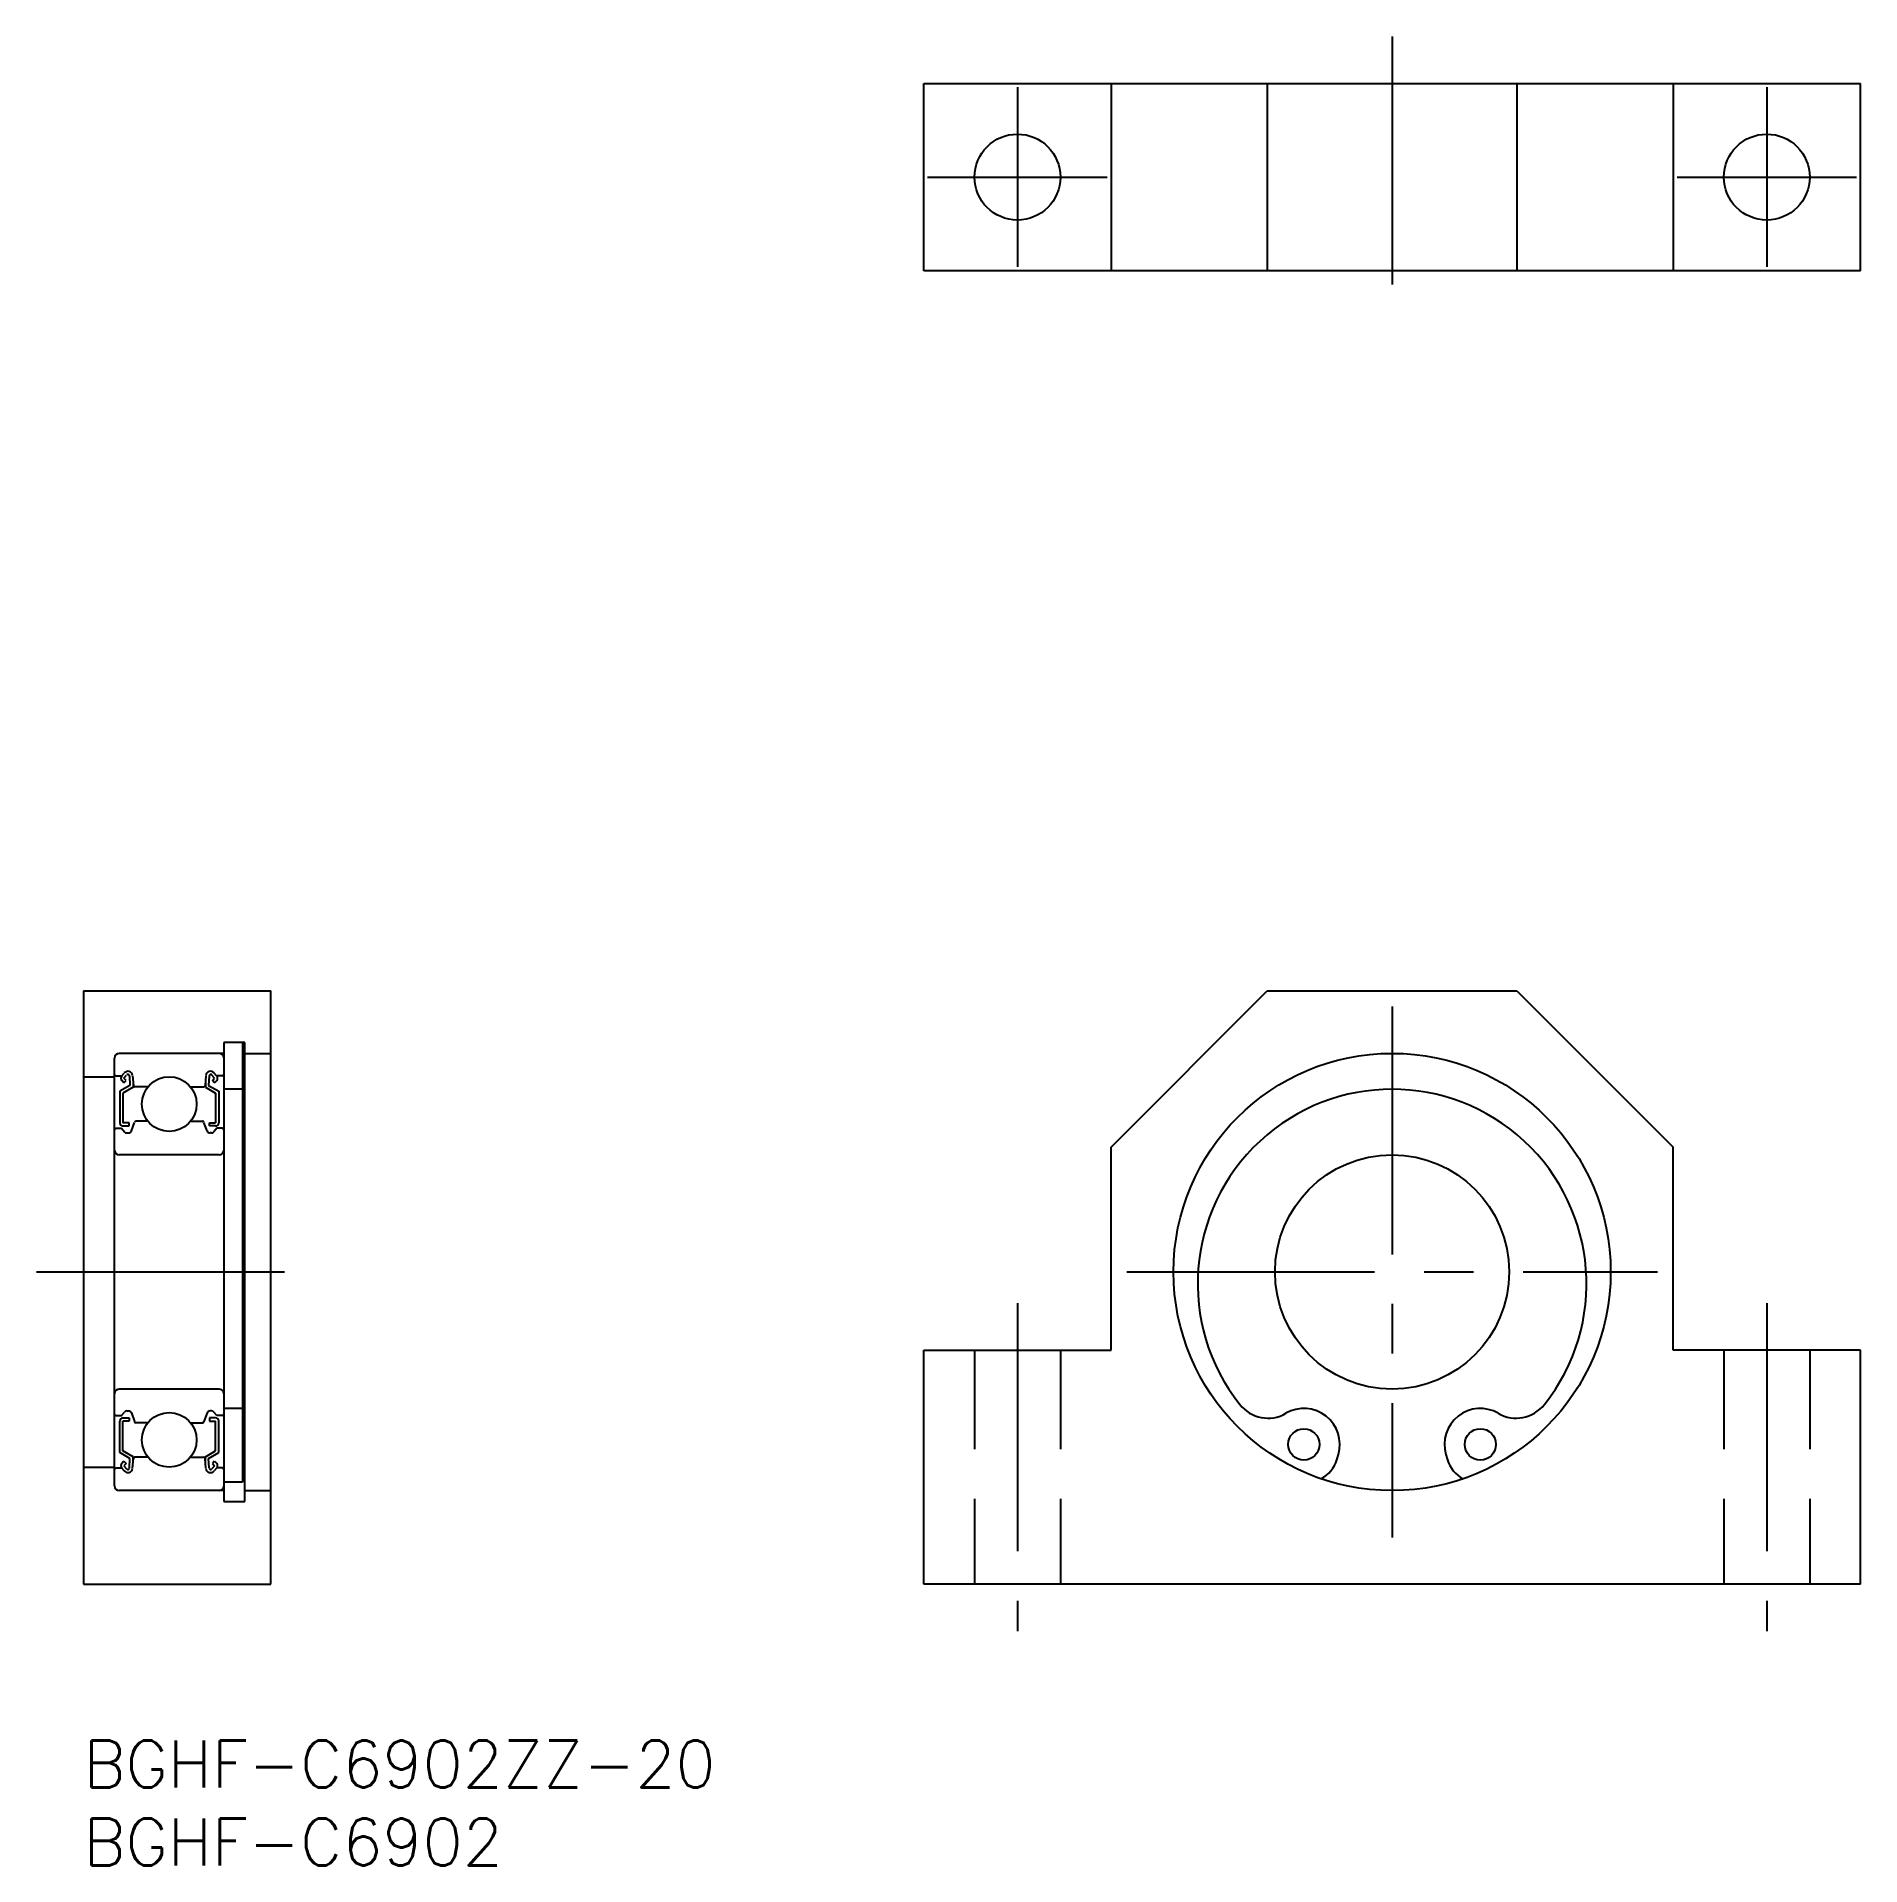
# Model space of a CAD drawing. Extents: x -3 to 114, y -8 to 109.
import ezdxf

# ---------------------------------------------------------------- set-up
doc = ezdxf.new("R2010")
doc.units = 0
doc.header["$LTSCALE"] = 0.5
doc.linetypes.add('CENTER', pattern=[50.8, 31.75, -6.35, 6.35, -6.35])
doc.linetypes.add('DASHED', pattern=[19.05, 12.7, -6.35])
for name, color, linetype in [('MSM_CENTER', 1, 'CENTER'), ('MSM_CONTINUOUS', 7, 'CONTINUOUS'), ('MSM_DASHED', 4, 'DASHED'), ('MSM_PART_NUMBER', 7, 'CONTINUOUS')]:
    doc.layers.add(name, color=color, linetype=linetype)
doc.styles.get("Standard").update_dxf_attribs({"font": 'txt.shx', "height": 3, "bigfont": 'bigfont.shx'})

msp = doc.modelspace()

# ---------------------------------------------------------------- linework, layer by layer
at = {"layer": 'MSM_CENTER'}
for p, q in [((83.83, 109.11), (83.83, 91.11)), ((59.83, 105.86), (59.83, 94.36)), ((107.83, 105.86), (107.83, 94.36)), ((54.08, 100.11), (65.58, 100.11)), ((102.08, 100.11), (113.58, 100.11)), ((83.83, 47), (83.83, 13)), ((-3, 30), (15, 30)), ((66.83, 30), (100.83, 30)), ((59.83, 28), (59.83, 7)), ((107.83, 28), (107.83, 7))]:
    msp.add_line(p, q, dxfattribs=at)
at = {"layer": 'MSM_CONTINUOUS'}
for p, q in [((53.83, 94.11), (53.83, 106.11)), ((53.83, 106.11), (113.83, 106.11)), ((65.83, 106.11), (65.83, 94.11)), ((75.83, 106.11), (75.83, 94.11)), ((91.83, 106.11), (91.83, 94.11)), ((101.83, 106.11), (101.83, 94.11)), ((113.83, 94.11), (113.83, 106.11)), ((113.83, 94.11), (53.83, 94.11)), ((0, 48), (12, 48)), ((0, 48), (0, 10)), ((12, 10), (12, 48)), ((65.83, 38), (75.83, 48)), ((75.83, 48), (91.83, 48)), ((91.83, 48), (101.83, 38)), ((9, 44.7), (9, 15.3)), ((10.35, 44.7, -0.7), (9, 44.7, -0.7)), ((10.2, 44.7), (10.2, 16.54)), ((10.35, 15.3, -0.1), (10.35, 44.7, -0.1)), ((2, 16.3), (2, 43.7)), ((9, 44), (2.3, 44)), ((10.35, 44, -0.7), (12, 44, -0.7)), ((0, 42.5), (2, 42.5)), ((2.1, 42.55), (2.46, 42.55)), ((2.45, 42.54), (2.62, 42.74)), ((2.6, 42.12), (2.46, 42.27)), ((2.6, 42.41), (2.77, 42.61)), ((2.74, 42.27), (2.6, 42.41)), ((2.6, 42.12), (2.74, 42.27)), ((2.95, 42.55), (2.98, 41.95)), ((3.15, 42.57), (3.2, 41.94)), ((3.18, 42.2), (3.18, 41.83)), ((7.85, 42.57), (7.8, 41.94)), ((7.82, 42.2), (7.82, 41.83)), ((8.05, 42.55), (8.02, 41.95)), ((8.4, 42.41), (8.23, 42.61)), ((8.26, 42.27), (8.4, 42.41)), ((8.4, 42.12), (8.26, 42.27)), ((8.55, 42.54), (8.38, 42.74)), ((8.4, 42.12), (8.54, 42.27)), ((8.9, 42.55), (8.54, 42.55)), ((2.98, 41.95), (2.33, 41.57)), ((2.33, 41.57), (2.33, 39.55)), ((3.18, 41.83), (2.53, 41.46)), ((2.53, 41.46), (2.53, 39.55)), ((4.14, 41.85), (3.3, 41.85)), ((6.86, 41.85), (7.7, 41.85)), ((7.82, 41.83), (8.47, 41.46)), ((8.02, 41.95), (8.67, 41.57)), ((8.47, 41.46), (8.47, 39.55)), ((8.67, 41.57), (8.67, 39.55)), ((10.2, 41.7, -0.7), (9, 41.7, -0.7)), ((2.1, 39.2), (2.45, 39.2)), ((2.45, 39.2), (2.64, 38.97)), ((2.93, 39.55), (2.53, 39.55)), ((2.53, 39.35), (2.93, 39.35)), ((2.79, 38.9), (2.89, 38.9)), ((2.93, 39.35), (2.93, 39.55)), ((3.08, 39.03), (3.28, 39.58)), ((4.14, 39.65), (3.37, 39.65)), ((6.86, 39.65), (7.63, 39.65)), ((7.92, 39.03), (7.72, 39.58)), ((8.07, 39.55), (8.47, 39.55)), ((8.07, 39.35), (8.07, 39.55)), ((8.47, 39.35), (8.07, 39.35)), ((8.21, 38.9), (8.11, 38.9)), ((8.55, 39.2), (8.36, 38.97)), ((8.9, 39.2), (8.55, 39.2)), ((8.7, 37.5), (2.3, 37.5)), ((65.83, 25), (65.83, 38)), ((101.83, 25), (101.83, 38)), ((53.83, 10), (53.83, 25)), ((53.83, 25), (65.83, 25)), ((113.83, 25), (101.83, 25)), ((113.83, 10), (113.83, 25)), ((8.7, 22.5), (2.3, 22.5)), ((2.79, 21.1), (2.89, 21.1)), ((8.21, 21.1), (8.11, 21.1)), ((10.2, 21.26, -0.7), (9, 21.26, -0.7)), ((2.1, 20.8), (2.45, 20.8)), ((2.33, 18.43), (2.33, 20.45)), ((2.45, 20.8), (2.64, 21.03)), ((2.53, 20.65), (2.93, 20.65)), ((2.53, 18.54), (2.53, 20.45)), ((2.93, 20.45), (2.53, 20.45)), ((2.93, 20.65), (2.93, 20.45)), ((3.08, 20.97), (3.28, 20.42)), ((4.14, 20.35), (3.37, 20.35)), ((6.86, 20.35), (7.63, 20.35)), ((7.92, 20.97), (7.72, 20.42)), ((8.47, 20.65), (8.07, 20.65)), ((8.07, 20.65), (8.07, 20.45)), ((8.07, 20.45), (8.47, 20.45)), ((8.55, 20.8), (8.36, 21.03)), ((8.47, 18.54), (8.47, 20.45)), ((8.9, 20.8), (8.55, 20.8)), ((8.67, 18.43), (8.67, 20.45)), ((2.98, 18.05), (2.33, 18.43)), ((2.6, 17.88), (2.46, 17.73)), ((3.18, 18.17), (2.53, 18.54)), ((2.6, 17.88), (2.74, 17.73)), ((2.74, 17.73), (2.6, 17.59)), ((2.6, 17.59), (2.77, 17.39)), ((2.95, 17.45), (2.98, 18.05)), ((3.15, 17.43), (3.2, 18.06)), ((3.18, 17.8), (3.18, 18.17)), ((4.14, 18.15), (3.3, 18.15)), ((6.86, 18.15), (7.7, 18.15)), ((7.85, 17.43), (7.8, 18.06)), ((7.82, 18.17), (8.47, 18.54)), ((7.82, 17.8), (7.82, 18.17)), ((8.02, 18.05), (8.67, 18.43)), ((8.05, 17.45), (8.02, 18.05)), ((8.4, 17.59), (8.23, 17.39)), ((8.4, 17.88), (8.26, 17.73)), ((8.26, 17.73), (8.4, 17.59)), ((8.4, 17.88), (8.54, 17.73)), ((80.29, 17.97), (80.39, 18.31)), ((87.27, 18.31), (87.37, 17.97)), ((0, 17.5), (2, 17.5)), ((2.1, 17.45), (2.46, 17.45)), ((2.45, 17.46), (2.62, 17.26)), ((8.55, 17.46), (8.38, 17.26)), ((8.9, 17.45), (8.54, 17.45)), ((10.2, 16.54, -0.7), (9, 16.54, -0.7)), ((9, 16), (2.3, 16)), ((9, 15.3, -0.7), (10.35, 15.3, -0.7)), ((10.35, 16, -0.7), (12, 16, -0.7)), ((0, 10), (12, 10)), ((113.83, 10), (53.83, 10))]:
    msp.add_line(p, q, dxfattribs=at)
for centre, radius in [((59.83, 100.11), 2.75), ((107.83, 100.11), 2.75), ((83.83, 30), 14), ((5.5, 40.75), 1.75), ((83.83, 30), 7.5), ((5.5, 19.25), 1.75), ((78.18, 18.96), 1), ((89.48, 18.96), 1)]:
    msp.add_circle(centre, radius, dxfattribs=at)
for centre, radius, start, end in [((2.3, 43.7), 0.3, 90, 180), ((8.7, 43.7), 0.3, 0, 90), ((2.1, 42.65), 0.1, 180, 270), ((2.6, 42.41), 0.2, 140.1364, 224.998), ((2.85, 42.55), 0.3, 4.9347, 140.1364), ((2.85, 42.55), 0.1, 3.1017, 139.9503), ((8.15, 42.55), 0.3, 39.8636, 175.0653), ((8.15, 42.55), 0.1, 40.0497, 176.8983), ((8.4, 42.41), 0.2, 315.002, 39.8636), ((8.9, 42.65), 0.1, 270, 0), ((3.3, 41.95), 0.1, 184.9347, 270), ((7.7, 41.95), 0.1, 270, 355.0653), ((83.83, 29.25), 12.45, 321.589, 218.411), ((2.1, 39.1), 0.1, 90, 180), ((2.53, 39.55), 0.2, 180, 270), ((2.79, 39.1), 0.2, 219.9772, 270), ((2.89, 39.1), 0.2, 270, 339.9926), ((3.37, 39.55), 0.1, 90, 159.9926), ((7.63, 39.55), 0.1, 20.0074, 90), ((8.11, 39.1), 0.2, 200.0074, 270), ((8.21, 39.1), 0.2, 270, 320.0228), ((8.47, 39.55), 0.2, 270, 0), ((8.9, 39.1), 0.1, 0, 90), ((2.3, 37.8), 0.3, 180, 270), ((8.7, 37.8), 0.3, 270, 0), ((2.3, 22.2), 0.3, 90, 180), ((8.7, 22.2), 0.3, 0, 90), ((2.79, 20.9), 0.2, 90, 140.0228), ((2.89, 20.9), 0.2, 20.0074, 90), ((8.11, 20.9), 0.2, 90, 159.9926), ((8.21, 20.9), 0.2, 39.9772, 90), ((75.88, 22.94), 2.3, 218.411, 300.0471), ((78.18, 18.96), 2.3, 343.5829, 120.0471), ((89.48, 18.96), 2.3, 59.9529, 196.4171), ((91.78, 22.94), 2.3, 239.9529, 321.589), ((2.1, 20.9), 0.1, 180, 270), ((2.53, 20.45), 0.2, 90, 180), ((3.37, 20.45), 0.1, 200.0074, 270), ((7.63, 20.45), 0.1, 270, 339.9926), ((8.47, 20.45), 0.2, 0, 90), ((8.9, 20.9), 0.1, 270, 0), ((2.6, 17.59), 0.2, 135.002, 219.8636), ((3.3, 18.05), 0.1, 90, 175.0653), ((7.7, 18.05), 0.1, 4.9347, 90), ((8.4, 17.59), 0.2, 320.1364, 44.998), ((78.37, 18.54), 2, 297.3274, 343.5829), ((89.29, 18.54), 2, 196.4171, 242.6726), ((2.1, 17.35), 0.1, 90, 180), ((2.85, 17.45), 0.3, 219.8636, 355.0653), ((2.85, 17.45), 0.1, 220.0497, 356.8983), ((8.15, 17.45), 0.3, 184.9347, 320.1364), ((8.15, 17.45), 0.1, 183.1017, 319.9503), ((8.9, 17.35), 0.1, 0, 90), ((2.3, 16.3), 0.3, 180, 270), ((8.7, 16.3), 0.3, 270, 0)]:
    msp.add_arc(centre, radius, start, end, dxfattribs=at)
at = {"layer": 'MSM_DASHED'}
for p, q in [((57.08, 25), (57.08, 10)), ((62.58, 25), (62.58, 10)), ((105.08, 25), (105.08, 10)), ((110.58, 25), (110.58, 10))]:
    msp.add_line(p, q, dxfattribs=at)

# ---------------------------------------------------------------- texts
at = {"layer": 'MSM_PART_NUMBER'}
for s, p in [('BGHF-C6902ZZ-20', (0, -3)), ('BGHF-C6902', (0, -8))]:
    msp.add_text(s, height=3, dxfattribs=at).set_placement(p)

doc.saveas('drawing.dxf')
